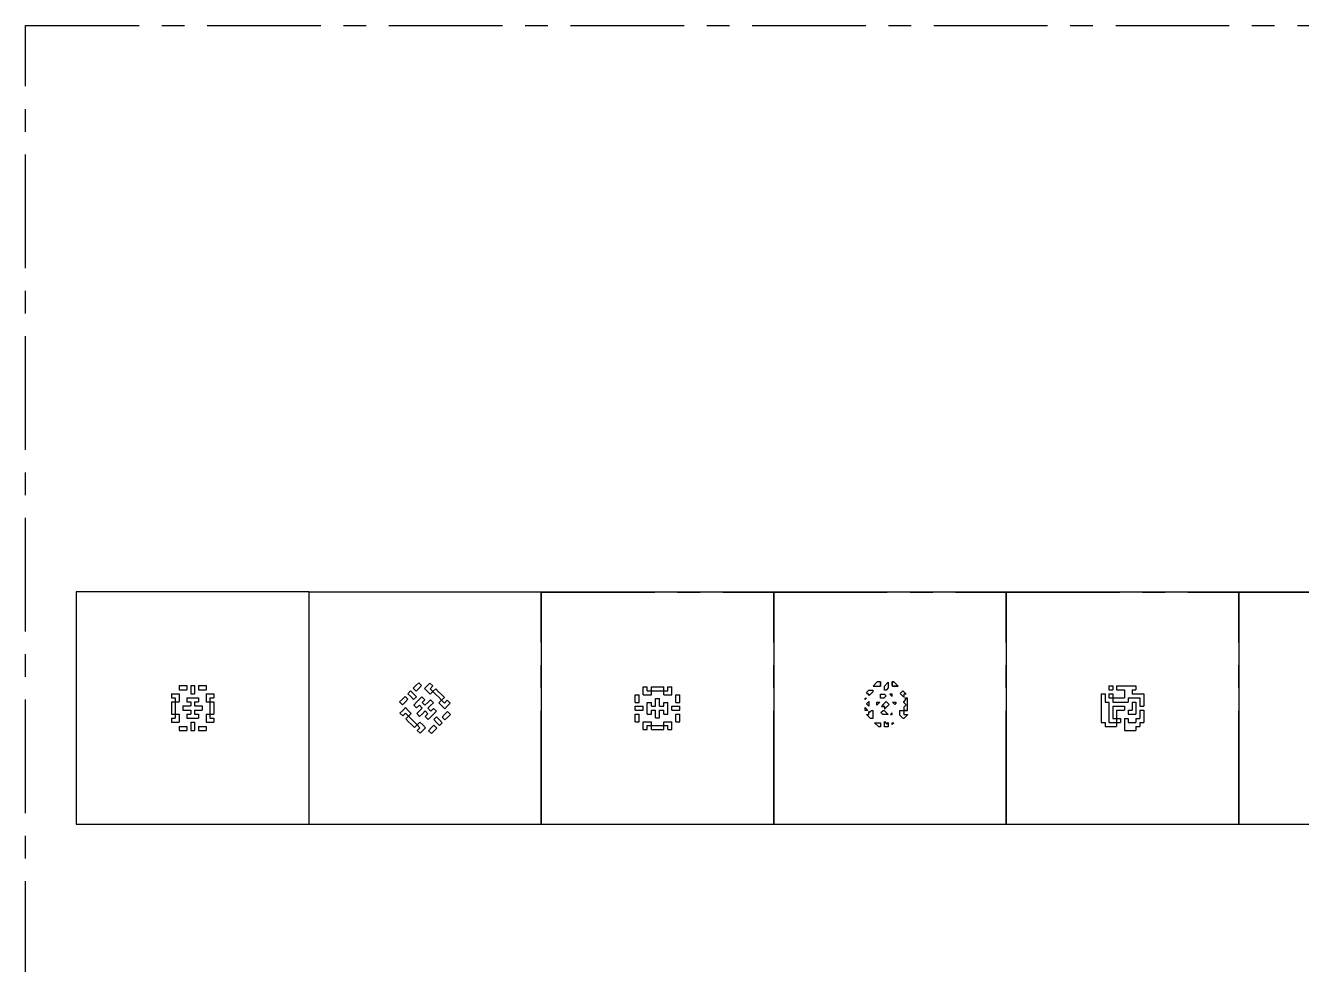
# Model space of a CAD drawing. Header units: millimetres. Extents: x -148 to 148, y -105 to 105.
# Drawn here: x -148.5 to -5.8, y 0 to 105 of the extents above; entities that cross this region are included whole.
import ezdxf

# ---------------------------------------------------------------- set-up
doc = ezdxf.new("R2010")
doc.units = ezdxf.units.MM
doc.linetypes.add('CENTERX2', pattern=[20.32, 12.7, -2.54, 2.54, -2.54])

msp = doc.modelspace()

# ---------------------------------------------------------------- linework, layer by layer
at = {"color": 7, "linetype": 'CENTERX2'}
for p, q in [((-148.5, -105), (-148.5, 105)), ((-148.5, 105), (148.5, 105)), ((-90.82, 41.64), (-64.82, 41.64)), ((-90.82, 15.68), (-90.82, 41.64)), ((-90.82, 15.68), (-90.82, 41.64)), ((-64.82, 15.68), (-64.82, 41.68)), ((-64.82, 41.64), (-38.82, 41.64)), ((-38.82, 15.68), (-38.82, 41.68)), ((-38.82, 41.64), (-12.82, 41.64)), ((-38.82, 15.68), (-38.82, 41.64)), ((-12.82, 15.68), (-12.82, 41.68)), ((-12.82, 41.64), (13.18, 41.64)), ((-12.82, 15.68), (-12.82, 41.64)), ((-64.82, 15.68), (-38.82, 15.68))]:
    msp.add_line(p, q, dxfattribs=at)
at = {"color": 7, "linetype": 'Continuous'}
for p, q in [((-124.92, 41.68), (-142.82, 41.68)), ((-142.82, 41.68), (-142.82, 15.68)), ((-116.82, 41.68), (-142.82, 41.68)), ((-116.82, 41.68), (137.5, 41.64)), ((-116.82, 41.68), (-116.82, 15.68)), ((-90.82, 41.68), (-90.82, 15.68)), ((-64.82, 41.68), (-64.82, 15.68)), ((-38.82, 41.68), (-38.82, 15.68)), ((-12.82, 41.68), (-12.82, 15.68)), ((-104.83, 31.2), (-104.52, 31.51)), ((-104.52, 31.51), (-104.2, 31.18)), ((-103.57, 31.17), (-103.27, 31.47)), ((-103.27, 31.47), (-102.94, 31.15)), ((-53.27, 31.6), (-53.72, 31.14)), ((-53.72, 31.14), (-53.27, 31.6)), ((-52.88, 31.6), (-53.27, 31.6)), ((-52.88, 31.35), (-52.88, 31.6)), ((-52.88, 31.6), (-52.88, 31.35)), ((-52.45, 31.13), (-52.01, 31.56)), ((-52.45, 31.13), (-52.01, 31.56)), ((-52.01, 31.56), (-52.01, 30.92)), ((-51.58, 31.6), (-51.58, 31.19)), ((-51.38, 31.6), (-51.58, 31.6)), ((-51.58, 31.6), (-51.38, 31.6)), ((-51.58, 31.19), (-51.58, 31.6)), ((-50.92, 31.14), (-51.38, 31.6)), ((-132.19, 30.28), (-131.76, 30.28)), ((-132.19, 30.28), (-132.19, 29.82)), ((-131.76, 30.28), (-131.33, 30.28)), ((-131.33, 31.19), (-131.33, 30.73)), ((-131.33, 31.19), (-130.9, 31.19)), ((-131.33, 30.73), (-130.9, 30.73)), ((-131.33, 30.28), (-131.33, 29.82)), ((-130.9, 31.19), (-130.47, 31.19)), ((-130.9, 30.73), (-130.47, 30.73)), ((-130.47, 31.19), (-130.47, 30.73)), ((-130.03, 31.19), (-129.6, 31.19)), ((-130.03, 31.19), (-130.03, 30.73)), ((-130.03, 30.73), (-130.03, 30.28)), ((-130.03, 30.28), (-129.6, 30.28)), ((-129.6, 31.19), (-129.6, 30.73)), ((-129.6, 30.73), (-129.6, 30.28)), ((-129.17, 31.19), (-129.17, 30.73)), ((-129.17, 31.19), (-128.74, 31.19)), ((-129.17, 30.73), (-128.74, 30.73)), ((-128.74, 31.19), (-128.31, 31.19)), ((-128.74, 30.73), (-128.31, 30.73)), ((-128.31, 31.19), (-128.31, 30.73)), ((-128.31, 30.28), (-128.31, 29.82)), ((-128.31, 30.28), (-127.87, 30.28)), ((-127.87, 30.28), (-127.44, 30.28)), ((-127.44, 30.28), (-127.44, 29.82)), ((-106.35, 29.67), (-106.05, 29.98)), ((-106.05, 29.98), (-105.73, 29.66)), ((-105.74, 30.28), (-105.44, 30.59)), ((-105.74, 30.28), (-105.42, 29.96)), ((-105.44, 30.59), (-105.12, 30.27)), ((-105.13, 30.9), (-104.83, 31.2)), ((-105.13, 30.9), (-104.81, 30.57)), ((-105.12, 30.27), (-104.79, 29.94)), ((-104.81, 30.57), (-104.51, 30.88)), ((-104.51, 30.88), (-104.2, 31.18)), ((-103.88, 30.86), (-103.57, 31.17)), ((-103.88, 30.86), (-103.56, 30.54)), ((-103.56, 30.54), (-103.23, 30.22)), ((-103.25, 30.84), (-102.94, 31.15)), ((-103.25, 30.84), (-102.93, 30.52)), ((-103.23, 30.22), (-102.93, 30.52)), ((-102.93, 30.52), (-102.62, 30.83)), ((-102.93, 30.52), (-102.6, 30.2)), ((-102.62, 30.83), (-102.3, 30.5)), ((-102.6, 30.2), (-102.28, 29.88)), ((-102.3, 30.5), (-101.98, 30.18)), ((-101.98, 30.18), (-101.65, 29.86)), ((-80.33, 29.73), (-80.33, 30.16)), ((-80.33, 30.16), (-79.87, 30.16)), ((-79.87, 29.73), (-79.87, 30.16)), ((-79.41, 30.59), (-79.41, 31.03)), ((-79.41, 31.03), (-78.96, 31.03)), ((-79.41, 30.16), (-79.41, 30.59)), ((-79.41, 30.16), (-78.96, 30.16)), ((-78.96, 30.59), (-78.96, 31.03)), ((-78.96, 30.59), (-78.5, 30.59)), ((-78.96, 30.16), (-78.5, 30.16)), ((-78.5, 30.59), (-78.5, 31.03)), ((-78.5, 31.03), (-78.05, 31.03)), ((-78.5, 30.59), (-78.05, 30.59)), ((-78.5, 30.16), (-78.5, 30.59)), ((-78.05, 31.03), (-77.59, 31.03)), ((-78.05, 30.59), (-77.59, 30.59)), ((-77.59, 31.03), (-77.13, 31.03)), ((-77.59, 30.59), (-77.13, 30.59)), ((-77.13, 30.59), (-77.13, 31.03)), ((-77.13, 30.59), (-76.68, 30.59)), ((-77.13, 30.16), (-77.13, 30.59)), ((-77.13, 30.16), (-76.68, 30.16)), ((-76.68, 30.59), (-76.68, 31.03)), ((-76.68, 31.03), (-76.22, 31.03)), ((-76.68, 30.16), (-76.22, 30.16)), ((-76.22, 30.59), (-76.22, 31.03)), ((-76.22, 30.16), (-76.22, 30.59)), ((-75.77, 29.73), (-75.77, 30.16)), ((-75.77, 30.16), (-75.31, 30.16)), ((-75.31, 29.73), (-75.31, 30.16)), ((-54.46, 30.41), (-54.18, 30.69)), ((-54.46, 30.41), (-54.18, 30.69)), ((-54.46, 30.41), (-54.18, 30.69)), ((-54.29, 30.23), (-54.46, 30.41)), ((-54.17, 30.23), (-54.29, 30.23)), ((-54.17, 30.23), (-54.29, 30.23)), ((-54.18, 30.69), (-53.74, 30.69)), ((-54.17, 30.12), (-54.17, 30.23)), ((-54.14, 30.08), (-54.17, 30.12)), ((-54.14, 30.08), (-54.17, 30.12)), ((-53.74, 30.48), (-54.14, 30.08)), ((-53.74, 30.69), (-53.74, 30.48)), ((-53.74, 30.69), (-53.74, 30.48)), ((-53.72, 31.14), (-53.08, 31.14)), ((-53.08, 31.14), (-52.88, 31.14)), ((-52.88, 31.35), (-52.92, 31.31)), ((-52.92, 31.31), (-52.88, 31.35)), ((-52.88, 31.27), (-52.92, 31.31)), ((-52.88, 31.14), (-52.88, 31.27)), ((-52.88, 31.27), (-52.88, 31.14)), ((-52.88, 30.23), (-52.45, 30.23)), ((-52.88, 30.23), (-52.45, 30.23)), ((-52.88, 29.78), (-52.88, 30.23)), ((-52.88, 29.78), (-52.88, 30.23)), ((-52.26, 30.03), (-52.51, 29.78)), ((-52.26, 30.03), (-52.51, 29.78)), ((-52.45, 30.69), (-52.45, 31.13)), ((-52.45, 30.69), (-52.45, 31.13)), ((-52.25, 30.69), (-52.45, 30.69)), ((-52.45, 30.23), (-52.26, 30.03)), ((-52.01, 30.92), (-52.25, 30.69)), ((-52.01, 30.92), (-52.25, 30.69)), ((-51.58, 29.97), (-51.84, 30.23)), ((-51.58, 30.23), (-51.84, 30.23)), ((-51.84, 30.23), (-51.58, 29.97)), ((-51.84, 30.23), (-51.58, 30.23)), ((-51.58, 31.19), (-51.53, 31.14)), ((-51.58, 29.97), (-51.58, 30.23)), ((-50.92, 31.14), (-51.53, 31.14)), ((-51.53, 31.14), (-50.92, 31.14)), ((-50.69, 30.3), (-50.39, 30.61)), ((-50.69, 30.3), (-50.39, 30.61)), ((-50.29, 29.9), (-50.69, 30.3)), ((-50.39, 30.61), (-50.01, 30.23)), ((-50.39, 30.61), (-50.01, 30.23)), ((-50.01, 30.23), (-50.29, 30.23)), ((-50.29, 30.23), (-50.29, 29.9)), ((-50.29, 30.23), (-50.29, 29.9)), ((-28.19, 30.26), (-27.76, 30.26)), ((-28.19, 30.26), (-28.19, 29.8)), ((-27.76, 30.26), (-27.76, 29.8)), ((-27.33, 31.17), (-27.33, 30.71)), ((-27.33, 31.17), (-26.9, 31.17)), ((-27.33, 30.71), (-26.9, 30.71)), ((-27.33, 30.26), (-26.9, 30.26)), ((-27.33, 30.26), (-27.33, 29.8)), ((-26.9, 31.17), (-26.9, 30.71)), ((-26.9, 30.26), (-26.9, 29.8)), ((-26.47, 31.17), (-26.47, 30.71)), ((-26.47, 31.17), (-26.03, 31.17)), ((-26.47, 30.71), (-26.03, 30.71)), ((-26.03, 31.17), (-25.6, 31.17)), ((-26.03, 30.71), (-25.6, 30.71)), ((-25.6, 31.17), (-25.17, 31.17)), ((-25.6, 30.71), (-25.6, 30.26)), ((-25.6, 30.26), (-25.6, 29.8)), ((-25.17, 31.17), (-24.74, 31.17)), ((-24.74, 31.17), (-24.31, 31.17)), ((-24.74, 30.71), (-24.74, 30.26)), ((-24.74, 30.71), (-24.31, 30.71)), ((-24.74, 30.26), (-24.31, 30.26)), ((-24.31, 31.17), (-24.31, 30.71)), ((-24.31, 30.26), (-23.87, 30.26)), ((-23.87, 30.26), (-23.44, 30.26)), ((-23.44, 30.26), (-23.44, 29.8)), ((-132.19, 29.82), (-131.76, 29.82)), ((-132.19, 29.36), (-131.76, 29.36)), ((-132.19, 29.36), (-132.19, 28.91)), ((-132.19, 28.91), (-132.19, 28.45)), ((-131.76, 29.82), (-131.76, 29.36)), ((-131.76, 29.36), (-131.76, 28.91)), ((-131.76, 29.36), (-131.33, 29.36)), ((-131.76, 28.91), (-131.76, 28.45)), ((-131.33, 29.82), (-131.33, 29.36)), ((-130.89, 28.91), (-130.46, 28.91)), ((-130.89, 28.91), (-130.89, 28.45)), ((-130.46, 29.82), (-130.46, 29.36)), ((-130.46, 29.82), (-130.03, 29.82)), ((-130.46, 29.36), (-130.03, 29.36)), ((-130.46, 28.91), (-130.03, 28.91)), ((-130.03, 29.82), (-129.6, 29.82)), ((-130.03, 29.36), (-130.03, 28.91)), ((-129.6, 29.82), (-129.17, 29.82)), ((-129.6, 29.36), (-129.17, 29.36)), ((-129.6, 29.36), (-129.6, 28.91)), ((-129.6, 28.91), (-129.17, 28.91)), ((-129.17, 29.82), (-129.17, 29.36)), ((-129.17, 28.91), (-128.73, 28.91)), ((-128.73, 28.91), (-128.73, 28.45)), ((-128.31, 29.82), (-128.31, 29.36)), ((-128.31, 29.36), (-127.87, 29.36)), ((-127.87, 29.82), (-127.87, 29.36)), ((-127.87, 29.82), (-127.44, 29.82)), ((-127.87, 29.36), (-127.44, 29.36)), ((-127.87, 29.36), (-127.87, 28.91)), ((-127.87, 28.91), (-127.87, 28.45)), ((-127.45, 28.91), (-127.44, 28.91)), ((-127.45, 28.91), (-127.44, 28.91)), ((-127.44, 29.36), (-127.44, 28.91)), ((-127.44, 28.91), (-127.44, 28.45)), ((-106.66, 29.37), (-106.35, 29.67)), ((-106.66, 29.37), (-106.34, 29.05)), ((-106.34, 29.05), (-106.03, 29.35)), ((-106.32, 28.42), (-106.02, 28.72)), ((-106.03, 29.35), (-105.73, 29.66)), ((-106.02, 28.72), (-105.69, 28.4)), ((-105.42, 29.96), (-105.1, 29.64)), ((-105.1, 29.64), (-104.79, 29.94)), ((-105.08, 29.01), (-104.78, 29.32)), ((-105.08, 29.01), (-104.76, 28.69)), ((-104.78, 29.32), (-104.47, 29.62)), ((-104.76, 28.69), (-104.45, 28.99)), ((-104.47, 29.62), (-104.17, 29.93)), ((-104.45, 28.99), (-104.13, 28.67)), ((-104.44, 28.37), (-104.13, 28.67)), ((-104.17, 29.93), (-103.84, 29.61)), ((-104.15, 29.3), (-103.84, 29.61)), ((-104.15, 29.3), (-103.83, 28.98)), ((-103.83, 28.98), (-103.52, 29.28)), ((-103.52, 29.28), (-103.22, 29.59)), ((-103.5, 28.66), (-103.2, 28.96)), ((-103.5, 28.66), (-103.18, 28.33)), ((-103.22, 29.59), (-102.89, 29.27)), ((-103.2, 28.96), (-102.89, 29.27)), ((-103.18, 28.33), (-102.88, 28.64)), ((-102.88, 28.64), (-102.55, 28.32)), ((-102.28, 29.88), (-101.96, 29.55)), ((-102.27, 29.25), (-101.96, 29.55)), ((-102.27, 29.25), (-101.94, 28.93)), ((-101.96, 29.55), (-101.65, 29.86)), ((-101.96, 29.55), (-101.64, 29.23)), ((-101.94, 28.93), (-101.62, 28.6)), ((-101.64, 29.23), (-101.33, 29.54)), ((-101.62, 28.6), (-101.32, 28.91)), ((-101.33, 29.54), (-101.01, 29.21)), ((-101.32, 28.91), (-101.01, 29.21)), ((-80.33, 29.3), (-80.33, 29.73)), ((-80.33, 29.3), (-79.87, 29.3)), ((-80.33, 28.43), (-80.33, 28.87)), ((-80.33, 28.87), (-79.87, 28.87)), ((-79.87, 29.3), (-79.87, 29.73)), ((-79.87, 28.87), (-79.41, 28.87)), ((-79.41, 28.43), (-79.41, 28.87)), ((-78.96, 29.3), (-78.5, 29.3)), ((-78.96, 28.87), (-78.96, 29.3)), ((-78.96, 28.43), (-78.96, 28.87)), ((-78.5, 28.87), (-78.5, 29.3)), ((-78.5, 28.87), (-78.05, 28.87)), ((-78.05, 29.3), (-78.05, 29.73)), ((-78.05, 29.73), (-77.59, 29.73)), ((-78.05, 28.87), (-78.05, 29.3)), ((-77.59, 29.3), (-77.59, 29.73)), ((-77.59, 28.87), (-77.59, 29.3)), ((-77.59, 28.87), (-77.13, 28.87)), ((-77.13, 29.3), (-76.68, 29.3)), ((-77.13, 28.87), (-77.13, 29.3)), ((-76.68, 28.87), (-76.68, 29.3)), ((-76.68, 28.43), (-76.68, 28.87)), ((-76.22, 28.87), (-75.77, 28.87)), ((-76.22, 28.43), (-76.22, 28.87)), ((-75.77, 29.3), (-75.77, 29.73)), ((-75.77, 29.3), (-75.31, 29.3)), ((-75.77, 28.87), (-75.31, 28.87)), ((-75.31, 29.3), (-75.31, 29.73)), ((-75.31, 28.43), (-75.31, 28.87)), ((-54.6, 29.62), (-54.6, 29.78)), ((-54.45, 29.78), (-54.6, 29.62)), ((-54.6, 29.78), (-54.45, 29.78)), ((-54.6, 29.78), (-54.45, 29.78)), ((-54.6, 29.62), (-54.6, 29.78)), ((-54.6, 28.41), (-54.6, 28.72)), ((-54.6, 28.72), (-54.29, 28.41)), ((-54.6, 28.72), (-54.29, 28.41)), ((-54.6, 28.41), (-54.6, 28.72)), ((-54.43, 29.15), (-54.17, 29.41)), ((-54.43, 29.15), (-54.18, 29.4)), ((-54.17, 28.9), (-54.43, 29.15)), ((-54.17, 29.41), (-54.17, 28.9)), ((-54.17, 29.41), (-54.17, 28.9)), ((-53.31, 28.98), (-53.31, 29.32)), ((-53.31, 29.32), (-52.97, 29.32)), ((-52.97, 29.32), (-53.31, 28.98)), ((-53.31, 29.32), (-52.97, 29.32)), ((-53.31, 28.98), (-53.31, 29.32)), ((-52.51, 29.78), (-52.88, 29.78)), ((-52.78, 28.86), (-52.24, 29.41)), ((-52.54, 29.1), (-52.78, 28.86)), ((-52.78, 28.86), (-52.45, 28.86)), ((-52.45, 28.86), (-52.78, 28.86)), ((-52.24, 29.41), (-52.54, 29.1)), ((-51.92, 29.08), (-52.45, 28.55)), ((-52.45, 28.55), (-51.92, 29.08)), ((-52.45, 28.86), (-52.45, 28.55)), ((-51.92, 29.08), (-52.24, 29.41)), ((-51.29, 29.07), (-51.54, 29.32)), ((-51.54, 29.32), (-51.15, 29.32)), ((-51.54, 29.32), (-51.15, 29.32)), ((-51.54, 29.32), (-51.15, 29.32)), ((-51.15, 29.21), (-51.29, 29.07)), ((-51.15, 29.21), (-51.29, 29.07)), ((-51.15, 29.32), (-51.15, 29.21)), ((-50.05, 29.66), (-50.29, 29.42)), ((-50.29, 29.42), (-50.29, 29.29)), ((-50.29, 29.29), (-50.29, 29.42)), ((-50.29, 29.29), (-50.03, 29.03)), ((-50.03, 29.03), (-50.29, 28.78)), ((-50.29, 28.78), (-50.03, 29.03)), ((-50.29, 28.78), (-50.29, 28.41)), ((-49.93, 29.78), (-50.17, 29.78)), ((-50.05, 29.66), (-50.17, 29.78)), ((-50.17, 29.78), (-49.85, 29.78)), ((-50.17, 29.78), (-50.05, 29.66)), ((-49.85, 29.78), (-49.93, 29.78)), ((-49.85, 28.41), (-49.85, 29.78)), ((-28.19, 29.8), (-28.19, 29.35)), ((-28.19, 29.35), (-28.19, 28.89)), ((-28.19, 28.89), (-28.19, 28.43)), ((-27.76, 29.8), (-27.76, 29.35)), ((-27.76, 29.35), (-27.33, 29.35)), ((-27.33, 29.8), (-26.9, 29.8)), ((-27.33, 29.35), (-27.33, 28.89)), ((-27.33, 28.89), (-27.33, 28.43)), ((-26.9, 29.8), (-26.47, 29.8)), ((-26.9, 29.8), (-26.9, 29.35)), ((-26.9, 29.35), (-26.47, 29.35)), ((-26.9, 28.89), (-26.9, 28.43)), ((-26.9, 28.89), (-26.47, 28.89)), ((-26.47, 29.8), (-26.03, 29.8)), ((-26.47, 29.35), (-26.03, 29.35)), ((-26.47, 28.89), (-26.03, 28.89)), ((-26.03, 29.8), (-25.6, 29.8)), ((-26.03, 29.35), (-25.6, 29.35)), ((-26.03, 28.89), (-25.6, 28.89)), ((-25.6, 29.35), (-25.17, 29.35)), ((-25.6, 28.89), (-25.6, 28.43)), ((-25.17, 29.8), (-24.74, 29.8)), ((-25.17, 29.8), (-25.17, 29.35)), ((-24.74, 29.8), (-24.31, 29.8)), ((-24.74, 29.35), (-24.31, 29.35)), ((-24.74, 29.35), (-24.74, 28.89)), ((-24.74, 28.89), (-24.74, 28.43)), ((-24.31, 29.8), (-23.87, 29.8)), ((-24.31, 29.35), (-24.31, 28.89)), ((-24.31, 28.89), (-24.31, 28.43)), ((-23.87, 29.8), (-23.87, 29.35)), ((-23.87, 29.35), (-23.87, 28.89)), ((-23.87, 28.89), (-23.44, 28.89)), ((-23.44, 29.8), (-23.44, 29.35)), ((-23.44, 29.35), (-23.44, 28.89)), ((-132.19, 28.45), (-132.19, 28)), ((-132.19, 28), (-131.76, 28)), ((-132.19, 27.54), (-131.76, 27.54)), ((-132.19, 27.54), (-132.19, 27.08)), ((-131.76, 28.45), (-131.76, 28)), ((-131.76, 28), (-131.76, 27.54)), ((-131.76, 28), (-131.33, 28)), ((-131.33, 28), (-131.33, 27.54)), ((-131.33, 27.54), (-131.33, 27.08)), ((-130.89, 28.45), (-130.46, 28.45)), ((-130.46, 28.45), (-130.03, 28.45)), ((-130.46, 28), (-130.03, 28)), ((-130.46, 28), (-130.46, 27.54)), ((-130.46, 27.54), (-130.03, 27.54)), ((-130.03, 28.45), (-130.03, 28)), ((-130.03, 27.54), (-129.6, 27.54)), ((-129.6, 28.45), (-129.17, 28.45)), ((-129.6, 28.45), (-129.6, 28)), ((-129.6, 28), (-129.17, 28)), ((-129.6, 27.54), (-129.17, 27.54)), ((-129.17, 28.45), (-128.73, 28.45)), ((-129.17, 28), (-129.17, 27.54)), ((-128.31, 28), (-128.31, 27.54)), ((-128.31, 28), (-127.87, 28)), ((-128.31, 27.54), (-128.31, 27.08)), ((-127.87, 28.45), (-127.87, 28)), ((-127.87, 28), (-127.87, 27.54)), ((-127.87, 28), (-127.44, 28)), ((-127.87, 27.54), (-127.44, 27.54)), ((-127.44, 28.45), (-127.44, 28)), ((-127.44, 27.54), (-127.44, 27.08)), ((-106.63, 28.11), (-106.32, 28.42)), ((-106.63, 28.11), (-106.3, 27.79)), ((-106.3, 27.79), (-106, 28.1)), ((-106, 28.1), (-105.68, 27.77)), ((-105.98, 27.47), (-105.68, 27.77)), ((-105.98, 27.47), (-105.66, 27.15)), ((-105.69, 28.4), (-105.37, 28.08)), ((-105.68, 27.77), (-105.37, 28.08)), ((-105.68, 27.77), (-105.35, 27.45)), ((-105.66, 27.15), (-105.34, 26.82)), ((-105.35, 27.45), (-105.03, 27.13)), ((-105.03, 27.13), (-104.71, 26.81)), ((-104.74, 28.06), (-104.44, 28.37)), ((-104.74, 28.06), (-104.42, 27.74)), ((-104.42, 27.74), (-104.11, 28.04)), ((-104.11, 28.04), (-103.81, 28.35)), ((-103.81, 28.35), (-103.49, 28.03)), ((-103.79, 27.72), (-103.49, 28.03)), ((-103.79, 27.72), (-103.47, 27.4)), ((-103.47, 27.4), (-103.16, 27.7)), ((-103.16, 27.7), (-102.86, 28.01)), ((-102.86, 28.01), (-102.55, 28.32)), ((-102.84, 27.38), (-102.54, 27.69)), ((-102.84, 27.38), (-102.52, 27.06)), ((-102.54, 27.69), (-102.21, 27.37)), ((-102.21, 27.37), (-101.89, 27.04)), ((-101.91, 27.67), (-101.6, 27.98)), ((-101.91, 27.67), (-101.59, 27.35)), ((-101.6, 27.98), (-101.3, 28.28)), ((-101.59, 27.35), (-101.28, 27.65)), ((-101.3, 28.28), (-100.98, 27.96)), ((-101.28, 27.65), (-100.98, 27.96)), ((-80.33, 28.43), (-79.87, 28.43)), ((-80.33, 27.57), (-80.33, 28)), ((-80.33, 28), (-79.87, 28)), ((-80.33, 27.14), (-80.33, 27.57)), ((-80.33, 27.14), (-79.87, 27.14)), ((-79.87, 28.43), (-79.41, 28.43)), ((-79.87, 27.57), (-79.87, 28)), ((-79.87, 27.14), (-79.87, 27.57)), ((-79.41, 27.14), (-78.96, 27.14)), ((-79.41, 26.71), (-79.41, 27.14)), ((-78.96, 28), (-78.96, 28.43)), ((-78.96, 28), (-78.5, 28)), ((-78.96, 27.14), (-78.5, 27.14)), ((-78.5, 28.43), (-78.05, 28.43)), ((-78.5, 28), (-78.5, 28.43)), ((-78.5, 26.71), (-78.5, 27.14)), ((-78.05, 28), (-78.05, 28.43)), ((-78.05, 27.57), (-78.05, 28)), ((-78.05, 27.57), (-77.59, 27.57)), ((-77.59, 28.43), (-77.13, 28.43)), ((-77.59, 28), (-77.59, 28.43)), ((-77.59, 27.57), (-77.59, 28)), ((-77.13, 28), (-77.13, 28.43)), ((-77.13, 28), (-76.68, 28)), ((-77.13, 26.71), (-77.13, 27.14)), ((-77.13, 27.14), (-76.68, 27.14)), ((-76.68, 28), (-76.68, 28.43)), ((-76.68, 27.14), (-76.22, 27.14)), ((-76.22, 28.43), (-75.77, 28.43)), ((-76.22, 26.71), (-76.22, 27.14)), ((-75.77, 28.43), (-75.31, 28.43)), ((-75.77, 27.57), (-75.77, 28)), ((-75.77, 28), (-75.31, 28)), ((-75.77, 27.14), (-75.77, 27.57)), ((-75.77, 27.14), (-75.31, 27.14)), ((-75.31, 27.57), (-75.31, 28)), ((-75.31, 27.14), (-75.31, 27.57)), ((-54.29, 28.41), (-54.6, 28.41)), ((-53.99, 27.5), (-54.45, 27.95)), ((-54.45, 27.95), (-54.17, 27.95)), ((-54.45, 27.95), (-54.17, 27.95)), ((-54.17, 27.95), (-54.17, 28.29)), ((-54.17, 28.29), (-54.09, 28.2)), ((-54.17, 28.29), (-54.09, 28.2)), ((-54.17, 28.29), (-54.09, 28.2)), ((-54.09, 28.2), (-53.88, 28.41)), ((-53.74, 27.5), (-53.99, 27.5)), ((-53.74, 27.5), (-53.99, 27.5)), ((-53.88, 28.41), (-53.74, 28.41)), ((-53.88, 28.41), (-53.74, 28.41)), ((-53.74, 28.41), (-53.74, 27.5)), ((-52.83, 28.17), (-52.59, 28.41)), ((-52.83, 28.17), (-52.59, 28.41)), ((-52.62, 27.95), (-52.83, 28.17)), ((-52.01, 27.95), (-52.62, 27.95)), ((-52.01, 27.95), (-52.62, 27.95)), ((-52.59, 28.41), (-52.46, 28.41)), ((-52.59, 28.41), (-52.46, 28.41)), ((-52.46, 28.41), (-52.01, 27.95)), ((-52.45, 27.17), (-52.17, 26.89)), ((-52.45, 26.58), (-52.45, 27.17)), ((-52.45, 27.17), (-52.17, 26.89)), ((-52.45, 26.58), (-52.45, 27.17)), ((-51.76, 27.95), (-51.58, 28.13)), ((-51.58, 28.13), (-51.76, 27.95)), ((-51.58, 27.95), (-51.76, 27.95)), ((-51.76, 27.95), (-51.58, 27.95)), ((-51.58, 27.95), (-51.58, 28.13)), ((-50.72, 27.89), (-50.72, 28.41)), ((-50.72, 27.89), (-50.72, 28.41)), ((-50.72, 28.41), (-50.29, 28.41)), ((-50.72, 28.41), (-50.63, 28.41)), ((-50.33, 27.5), (-50.72, 27.89)), ((-50.63, 28.41), (-50.29, 28.41)), ((-50.28, 27.5), (-50.33, 27.5)), ((-50.28, 27.5), (-50.33, 27.5)), ((-50.29, 28.13), (-50.32, 28.1)), ((-50.29, 28.13), (-50.32, 28.1)), ((-50.32, 28.1), (-50.29, 28.06)), ((-50.29, 28.41), (-50.29, 28.13)), ((-49.85, 28.41), (-50.29, 28.41)), ((-50.29, 28.41), (-49.85, 28.41)), ((-50.29, 28.06), (-50.29, 27.95)), ((-50.29, 28.06), (-50.29, 27.95)), ((-50.29, 27.95), (-49.85, 27.95)), ((-49.85, 27.92), (-50.28, 27.5)), ((-49.85, 27.95), (-49.85, 27.92)), ((-49.85, 27.95), (-49.85, 27.92)), ((-28.19, 28.43), (-28.19, 27.98)), ((-28.19, 27.98), (-28.19, 27.52)), ((-28.19, 27.52), (-28.19, 27.07)), ((-27.33, 28.43), (-27.33, 27.98)), ((-27.33, 27.98), (-27.33, 27.52)), ((-27.33, 27.52), (-27.33, 27.07)), ((-26.9, 28.43), (-26.9, 27.98)), ((-26.9, 27.98), (-26.9, 27.52)), ((-26.9, 27.52), (-26.47, 27.52)), ((-26.47, 28.43), (-26.47, 27.98)), ((-26.47, 28.43), (-26.03, 28.43)), ((-26.47, 27.98), (-26.47, 27.52)), ((-26.47, 27.52), (-26.03, 27.52)), ((-26.47, 27.52), (-26.47, 27.07)), ((-26.03, 28.43), (-25.6, 28.43)), ((-26.03, 27.52), (-26.03, 27.07)), ((-25.6, 27.52), (-25.17, 27.52)), ((-25.6, 27.52), (-25.6, 27.07)), ((-25.17, 28.43), (-24.74, 28.43)), ((-25.17, 28.43), (-25.17, 27.98)), ((-25.17, 27.98), (-24.74, 27.98)), ((-25.17, 27.52), (-25.17, 27.07)), ((-24.74, 27.98), (-24.31, 27.98)), ((-24.31, 28.43), (-24.31, 27.98)), ((-24.31, 27.52), (-24.31, 27.07)), ((-24.31, 27.52), (-23.87, 27.52)), ((-23.87, 28.43), (-23.44, 28.43)), ((-23.87, 28.43), (-23.87, 27.98)), ((-23.87, 27.98), (-23.87, 27.52)), ((-23.44, 28.43), (-23.44, 27.98)), ((-23.44, 27.98), (-23.44, 27.52)), ((-23.44, 27.52), (-23.44, 27.07)), ((-132.19, 27.08), (-131.76, 27.08)), ((-131.76, 27.08), (-131.33, 27.08)), ((-131.33, 26.63), (-131.33, 26.17)), ((-131.33, 26.63), (-130.9, 26.63)), ((-131.33, 26.17), (-130.9, 26.17)), ((-130.9, 26.63), (-130.47, 26.63)), ((-130.9, 26.17), (-130.47, 26.17)), ((-130.47, 26.63), (-130.47, 26.17)), ((-130.03, 27.08), (-130.03, 26.63)), ((-130.03, 27.08), (-129.6, 27.08)), ((-130.03, 26.63), (-130.03, 26.17)), ((-130.03, 26.17), (-129.6, 26.17)), ((-129.6, 27.08), (-129.6, 26.63)), ((-129.6, 26.63), (-129.6, 26.17)), ((-129.17, 26.63), (-128.74, 26.63)), ((-129.17, 26.63), (-129.17, 26.17)), ((-129.17, 26.17), (-128.74, 26.17)), ((-128.74, 26.63), (-128.31, 26.63)), ((-128.74, 26.17), (-128.31, 26.17)), ((-128.31, 27.08), (-127.87, 27.08)), ((-128.31, 26.63), (-128.31, 26.17)), ((-127.87, 27.08), (-127.44, 27.08)), ((-105.34, 26.82), (-105.01, 26.5)), ((-105.01, 26.5), (-104.71, 26.81)), ((-104.71, 26.81), (-104.4, 27.11)), ((-104.71, 26.81), (-104.39, 26.48)), ((-104.69, 26.18), (-104.39, 26.48)), ((-104.69, 26.18), (-104.37, 25.86)), ((-104.4, 27.11), (-104.08, 26.79)), ((-104.37, 25.86), (-104.06, 26.16)), ((-104.08, 26.79), (-103.76, 26.47)), ((-104.06, 26.16), (-103.76, 26.47)), ((-103.44, 26.14), (-103.13, 26.45)), ((-103.44, 26.14), (-103.11, 25.82)), ((-103.13, 26.45), (-102.82, 26.75)), ((-103.11, 25.82), (-102.81, 26.13)), ((-102.82, 26.75), (-102.5, 26.43)), ((-102.81, 26.13), (-102.5, 26.43)), ((-102.52, 27.06), (-102.2, 26.74)), ((-102.2, 26.74), (-101.89, 27.04)), ((-79.41, 26.28), (-79.41, 26.71)), ((-79.41, 26.28), (-78.96, 26.28)), ((-78.96, 26.71), (-78.5, 26.71)), ((-78.96, 26.28), (-78.96, 26.71)), ((-78.5, 26.28), (-78.5, 26.71)), ((-78.5, 26.71), (-78.05, 26.71)), ((-78.5, 26.28), (-78.05, 26.28)), ((-78.05, 26.71), (-77.59, 26.71)), ((-78.05, 26.28), (-77.59, 26.28)), ((-77.59, 26.71), (-77.13, 26.71)), ((-77.59, 26.28), (-77.13, 26.28)), ((-77.13, 26.71), (-76.68, 26.71)), ((-77.13, 26.28), (-77.13, 26.71)), ((-76.68, 26.28), (-76.68, 26.71)), ((-76.68, 26.28), (-76.22, 26.28)), ((-76.22, 26.28), (-76.22, 26.71)), ((-53.08, 26.58), (-53.54, 27.04)), ((-53.54, 27.04), (-52.93, 27.04)), ((-53.54, 27.04), (-52.88, 27.04)), ((-53.54, 27.04), (-52.88, 27.04)), ((-52.88, 26.58), (-53.08, 26.58)), ((-52.88, 26.58), (-53.08, 26.58)), ((-52.93, 27.04), (-52.88, 27.04)), ((-52.88, 27.04), (-52.88, 26.99)), ((-52.88, 26.99), (-52.88, 26.58)), ((-52.01, 26.58), (-52.45, 26.58)), ((-52.17, 26.89), (-52.01, 27.05)), ((-52.01, 27.05), (-52.01, 26.58)), ((-52.01, 27.05), (-52.01, 26.58)), ((-51.58, 26.84), (-51.58, 27.04)), ((-51.58, 26.84), (-51.58, 27.04)), ((-51.58, 27.04), (-51.38, 27.04)), ((-51.58, 27.04), (-51.38, 27.04)), ((-51.38, 27.04), (-51.58, 26.84)), ((-28.19, 27.07), (-27.76, 27.07)), ((-27.76, 27.07), (-27.76, 26.61)), ((-27.76, 26.61), (-27.33, 26.61)), ((-27.33, 27.07), (-26.9, 27.07)), ((-27.33, 26.61), (-26.9, 26.61)), ((-26.9, 27.07), (-26.47, 27.07)), ((-26.9, 26.61), (-26.47, 26.61)), ((-26.47, 27.07), (-26.03, 27.07)), ((-26.47, 27.07), (-26.47, 26.61)), ((-25.6, 27.07), (-25.6, 26.61)), ((-25.6, 26.61), (-25.6, 26.15)), ((-25.6, 26.15), (-25.17, 26.15)), ((-25.17, 27.07), (-24.74, 27.07)), ((-25.17, 26.15), (-24.74, 26.15)), ((-24.74, 27.07), (-24.31, 27.07)), ((-24.74, 26.15), (-24.31, 26.15)), ((-24.31, 26.61), (-23.87, 26.61)), ((-24.31, 26.61), (-24.31, 26.15)), ((-23.87, 27.07), (-23.87, 26.61)), ((-23.87, 27.07), (-23.44, 27.07)), ((-142.82, 15.68), (-116.82, 15.68)), ((-116.82, 15.68), (137.5, 15.68))]:
    msp.add_line(p, q, dxfattribs=at)

doc.saveas('drawing.dxf')
